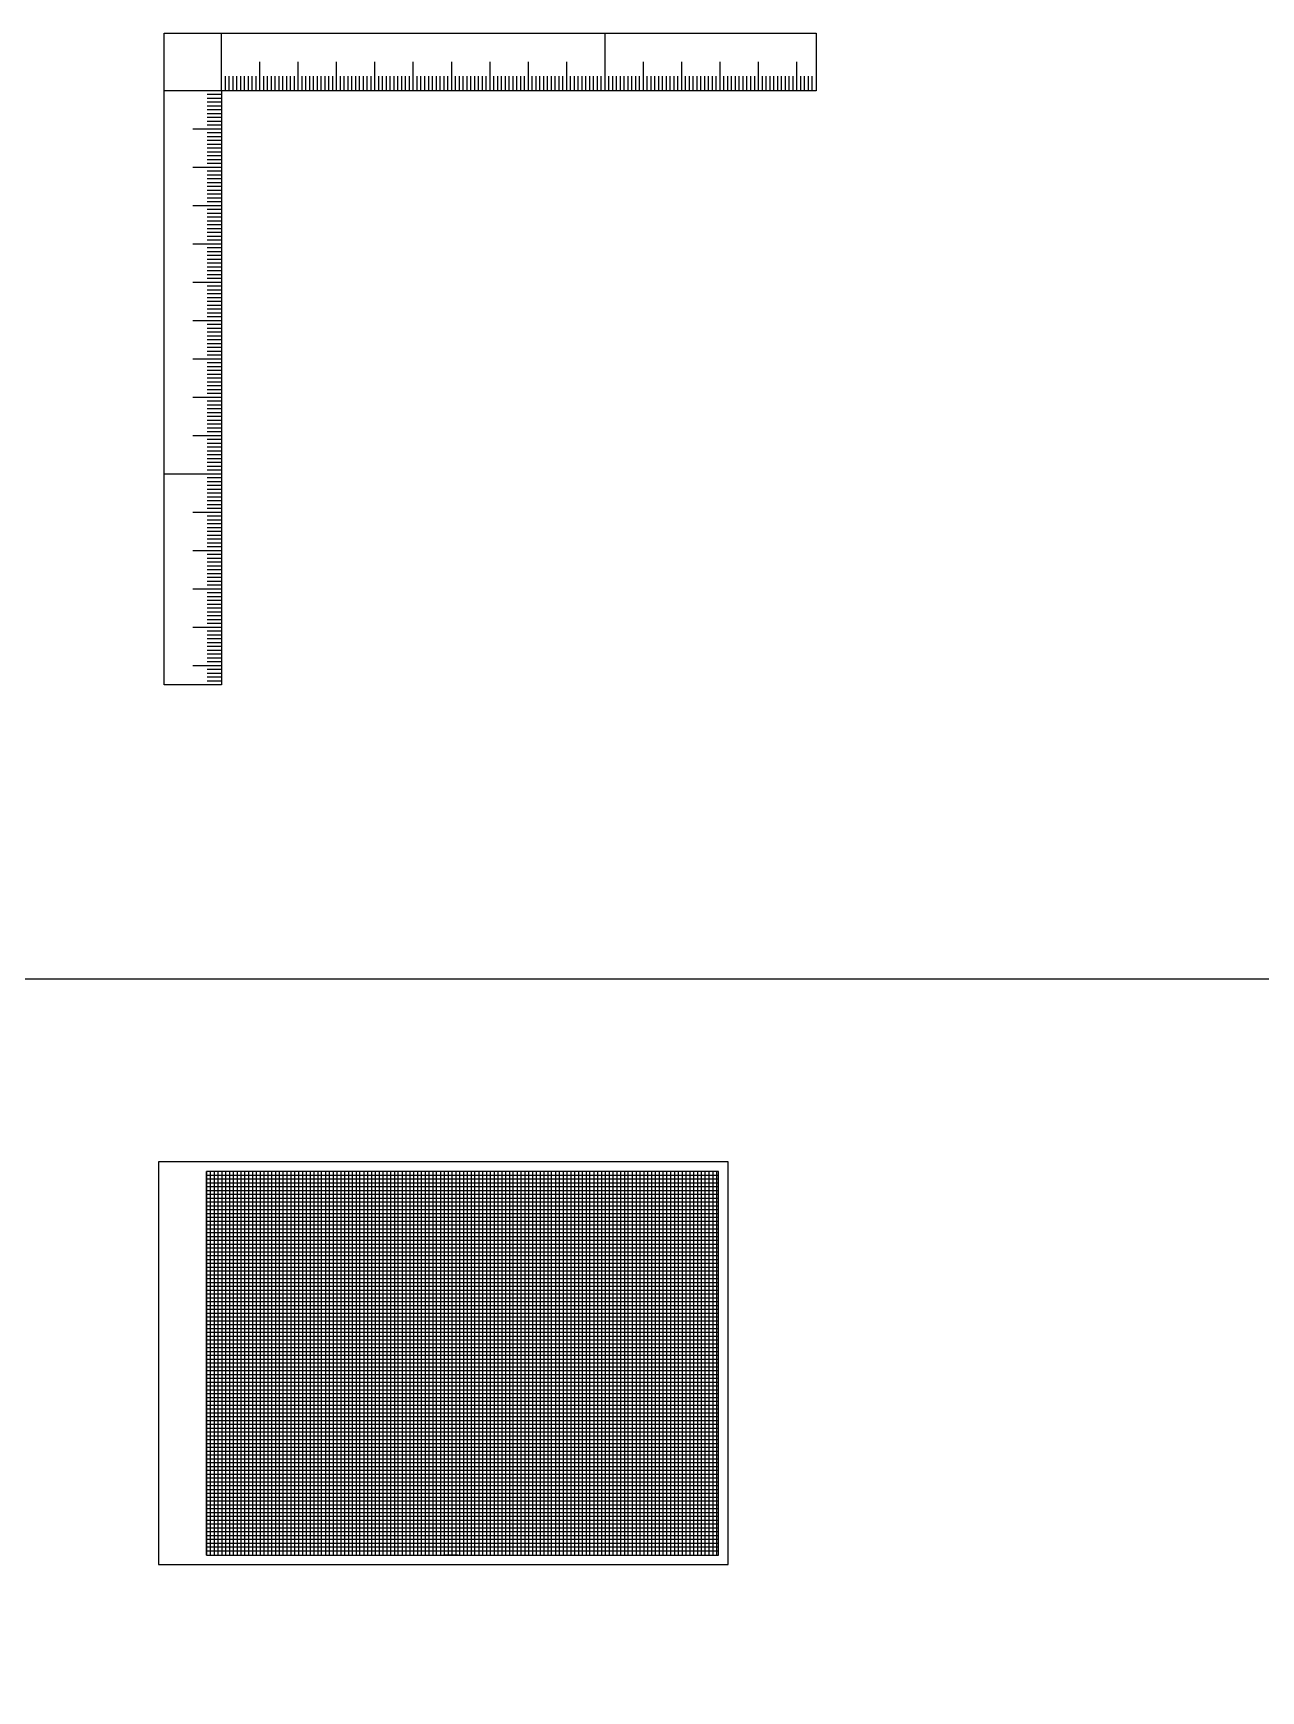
# Model space of a CAD drawing. Header units: millimetres. Extents: x 38046 to 69892, y 8139 to 15731.
# Drawn here: x 42729 to 43369, y 13025 to 13890 of the extents above; entities that cross this region are included whole.
import ezdxf

# ---------------------------------------------------------------- set-up
doc = ezdxf.new("R2010")
doc.units = ezdxf.units.MM
doc.header["$LTSCALE"] = 1000
doc.header["$MEASUREMENT"] = 0
doc.layers.get('0').update_dxf_attribs({"color": 3})
for name, color, linetype in [('PUB_TITLE', 4, 'Continuous'), ('图层1', 1, 'Continuous'), ('图层3', 253, 'Continuous')]:
    doc.layers.add(name, color=color, linetype=linetype)
doc.layers.add('图层2', color=7, linetype='Continuous', true_color=0xd6d6d6)

msp = doc.modelspace()

# ---------------------------------------------------------------- linework, layer by layer
for points in [[(42826.91, 13860.09), (42826.91, 13890.09)], [(43026.91, 13860.09), (43026.91, 13890.09)], [(42846.91, 13860.09), (42846.91, 13875.09)], [(42846.91, 13860.09), (42846.91, 13875.09)], [(42846.91, 13860.09), (42846.91, 13875.09)], [(42866.91, 13860.09), (42866.91, 13875.09)], [(42866.91, 13860.09), (42866.91, 13875.09)], [(42866.91, 13860.09), (42866.91, 13875.09)], [(42866.91, 13860.09), (42866.91, 13875.09)], [(42886.91, 13860.09), (42886.91, 13875.09)], [(42886.91, 13860.09), (42886.91, 13875.09)], [(42886.91, 13860.09), (42886.91, 13875.09)], [(42886.91, 13860.09), (42886.91, 13875.09)], [(42906.91, 13860.09), (42906.91, 13875.09)], [(42906.91, 13860.09), (42906.91, 13875.09)], [(42906.91, 13860.09), (42906.91, 13875.09)], [(42906.91, 13860.09), (42906.91, 13875.09)], [(42906.91, 13860.09), (42906.91, 13875.09)], [(42906.91, 13860.09), (42906.91, 13875.09)], [(42926.91, 13860.09), (42926.91, 13875.09)], [(42926.91, 13860.09), (42926.91, 13875.09)], [(42926.91, 13860.09), (42926.91, 13875.09)], [(42946.91, 13860.09), (42946.91, 13875.09)], [(42946.91, 13860.09), (42946.91, 13875.09)], [(42946.91, 13860.09), (42946.91, 13875.09)], [(42946.91, 13860.09), (42946.91, 13875.09)], [(42966.91, 13860.09), (42966.91, 13875.09)], [(42966.91, 13860.09), (42966.91, 13875.09)], [(42966.91, 13860.09), (42966.91, 13875.09)], [(42966.91, 13860.09), (42966.91, 13875.09)], [(42966.91, 13860.09), (42966.91, 13875.09)], [(42966.91, 13860.09), (42966.91, 13875.09)], [(42966.91, 13860.09), (42966.91, 13875.09)], [(42966.91, 13860.09), (42966.91, 13875.09)], [(42986.91, 13860.09), (42986.91, 13875.09)], [(42986.91, 13860.09), (42986.91, 13875.09)], [(42986.91, 13860.09), (42986.91, 13875.09)], [(42986.91, 13860.09), (42986.91, 13875.09)], [(42986.91, 13860.09), (42986.91, 13875.09)], [(43006.91, 13860.09), (43006.91, 13875.09)], [(43006.91, 13860.09), (43006.91, 13875.09)], [(43006.91, 13860.09), (43006.91, 13875.09)], [(43006.91, 13860.09), (43006.91, 13875.09)], [(43006.91, 13860.09), (43006.91, 13875.09)], [(43006.91, 13860.09), (43006.91, 13875.09)], [(43006.91, 13860.09), (43006.91, 13875.09)], [(43006.91, 13860.09), (43006.91, 13875.09)], [(43006.91, 13860.09), (43006.91, 13875.09)], [(43046.91, 13860.09), (43046.91, 13875.09)], [(43066.91, 13860.09), (43066.91, 13875.09)], [(43086.91, 13860.09), (43086.91, 13875.09)], [(43086.91, 13860.09), (43086.91, 13875.09)], [(43106.91, 13860.09), (43106.91, 13875.09)], [(43106.91, 13860.09), (43106.91, 13875.09)], [(43106.91, 13860.09), (43106.91, 13875.09)], [(43126.91, 13860.09), (43126.91, 13875.09)], [(43126.91, 13860.09), (43126.91, 13875.09)], [(43126.91, 13860.09), (43126.91, 13875.09)], [(42826.91, 13860.09), (42826.91, 13867.59)], [(43026.91, 13860.09), (43026.91, 13867.59)], [(43026.91, 13860.09), (43026.91, 13867.59)], [(43026.91, 13860.09), (43026.91, 13867.59)], [(43026.91, 13860.09), (43026.91, 13867.59)], [(42826.91, 13860.09), (42796.91, 13860.09)], [(42826.91, 13860.09), (42819.41, 13860.09)], [(42826.91, 13840.09), (42811.91, 13840.09)], [(42826.91, 13840.09), (42811.91, 13840.09)], [(42826.91, 13840.09), (42811.91, 13840.09)], [(42826.91, 13820.09), (42811.91, 13820.09)], [(42826.91, 13820.09), (42811.91, 13820.09)], [(42826.91, 13820.09), (42811.91, 13820.09)], [(42826.91, 13820.09), (42811.91, 13820.09)], [(42826.91, 13800.09), (42811.91, 13800.09)], [(42826.91, 13800.09), (42811.91, 13800.09)], [(42826.91, 13800.09), (42811.91, 13800.09)], [(42826.91, 13800.09), (42811.91, 13800.09)], [(42826.91, 13780.09), (42811.91, 13780.09)], [(42826.91, 13780.09), (42811.91, 13780.09)], [(42826.91, 13780.09), (42811.91, 13780.09)], [(42826.91, 13780.09), (42811.91, 13780.09)], [(42826.91, 13780.09), (42811.91, 13780.09)], [(42826.91, 13780.09), (42811.91, 13780.09)], [(42826.91, 13760.09), (42811.91, 13760.09)], [(42826.91, 13760.09), (42811.91, 13760.09)], [(42826.91, 13760.09), (42811.91, 13760.09)], [(42826.91, 13740.09), (42811.91, 13740.09)], [(42826.91, 13740.09), (42811.91, 13740.09)], [(42826.91, 13740.09), (42811.91, 13740.09)], [(42826.91, 13740.09), (42811.91, 13740.09)], [(42826.91, 13720.09), (42811.91, 13720.09)], [(42826.91, 13720.09), (42811.91, 13720.09)], [(42826.91, 13720.09), (42811.91, 13720.09)], [(42826.91, 13720.09), (42811.91, 13720.09)], [(42826.91, 13720.09), (42811.91, 13720.09)], [(42826.91, 13720.09), (42811.91, 13720.09)], [(42826.91, 13720.09), (42811.91, 13720.09)], [(42826.91, 13720.09), (42811.91, 13720.09)], [(42826.91, 13700.09), (42811.91, 13700.09)], [(42826.91, 13700.09), (42811.91, 13700.09)], [(42826.91, 13700.09), (42811.91, 13700.09)], [(42826.91, 13700.09), (42811.91, 13700.09)], [(42826.91, 13700.09), (42811.91, 13700.09)], [(42826.91, 13680.09), (42811.91, 13680.09)], [(42826.91, 13680.09), (42811.91, 13680.09)], [(42826.91, 13680.09), (42811.91, 13680.09)], [(42826.91, 13680.09), (42811.91, 13680.09)], [(42826.91, 13680.09), (42811.91, 13680.09)], [(42826.91, 13680.09), (42811.91, 13680.09)], [(42826.91, 13680.09), (42811.91, 13680.09)], [(42826.91, 13680.09), (42811.91, 13680.09)], [(42826.91, 13680.09), (42811.91, 13680.09)], [(42826.91, 13660.09), (42796.91, 13660.09)], [(42826.91, 13660.09), (42819.41, 13660.09)], [(42826.91, 13660.09), (42819.41, 13660.09)], [(42826.91, 13660.09), (42819.41, 13660.09)], [(42826.91, 13660.09), (42819.41, 13660.09)], [(42826.91, 13640.09), (42811.91, 13640.09)], [(42826.91, 13620.09), (42811.91, 13620.09)], [(42826.91, 13600.09), (42811.91, 13600.09)], [(42826.91, 13600.09), (42811.91, 13600.09)], [(42826.91, 13580.09), (42811.91, 13580.09)], [(42826.91, 13580.09), (42811.91, 13580.09)], [(42826.91, 13580.09), (42811.91, 13580.09)], [(42826.91, 13560.09), (42811.91, 13560.09)], [(42826.91, 13560.09), (42811.91, 13560.09)], [(42826.91, 13560.09), (42811.91, 13560.09)], [(43086.03, 13296.29), (42819.03, 13296.29)], [(42819.03, 13096.29), (42819.03, 13296.29)], [(42819.03, 13096.29), (42819.03, 13296.29)], [(42819.03, 13096.29), (42819.03, 13296.29)], [(42819.03, 13096.29), (42819.03, 13296.29)], [(42819.03, 13096.29), (42819.03, 13296.29)], [(42819.03, 13096.29), (42819.03, 13296.29)], [(42819.03, 13096.29), (42819.03, 13296.29)], [(42819.03, 13096.29), (42819.03, 13296.29)], [(42819.03, 13096.29), (42819.03, 13296.29)], [(42839.03, 13096.29), (42839.03, 13296.29)], [(42839.03, 13096.29), (42839.03, 13296.29)], [(42839.03, 13096.29), (42839.03, 13296.29)], [(42839.03, 13096.29), (42839.03, 13296.29)], [(42839.03, 13096.29), (42839.03, 13296.29)], [(42859.03, 13096.29), (42859.03, 13296.29)], [(42859.03, 13096.29), (42859.03, 13296.29)], [(42859.03, 13096.29), (42859.03, 13296.29)], [(42859.03, 13096.29), (42859.03, 13296.29)], [(42859.03, 13096.29), (42859.03, 13296.29)], [(42859.03, 13096.29), (42859.03, 13296.29)], [(42859.03, 13096.29), (42859.03, 13296.29)], [(42859.03, 13096.29), (42859.03, 13296.29)], [(42879.03, 13096.29), (42879.03, 13296.29)], [(42879.03, 13096.29), (42879.03, 13296.29)], [(42879.03, 13096.29), (42879.03, 13296.29)], [(42879.03, 13096.29), (42879.03, 13296.29)], [(42899.03, 13096.29), (42899.03, 13296.29)], [(42899.03, 13096.29), (42899.03, 13296.29)], [(42899.03, 13096.29), (42899.03, 13296.29)], [(42919.03, 13096.29), (42919.03, 13296.29)], [(42919.03, 13096.29), (42919.03, 13296.29)], [(42919.03, 13096.29), (42919.03, 13296.29)], [(42919.03, 13096.29), (42919.03, 13296.29)], [(42919.03, 13096.29), (42919.03, 13296.29)], [(42919.03, 13096.29), (42919.03, 13296.29)], [(42939.03, 13096.29), (42939.03, 13296.29)], [(42939.03, 13096.29), (42939.03, 13296.29)], [(42939.03, 13096.29), (42939.03, 13296.29)], [(42939.03, 13096.29), (42939.03, 13296.29)], [(42950.21, 13296.29), (42942.71, 13296.29)], [(42959.03, 13096.29), (42959.03, 13296.29)], [(42959.03, 13096.29), (42959.03, 13296.29)], [(42959.03, 13096.29), (42959.03, 13296.29)], [(42959.03, 13096.29), (42959.03, 13296.29)], [(42979.03, 13096.29), (42979.03, 13296.29)], [(42979.03, 13096.29), (42979.03, 13296.29)], [(42979.03, 13096.29), (42979.03, 13296.29)], [(42999.03, 13096.29), (42999.03, 13296.29)], [(42999.03, 13096.29), (42999.03, 13296.29)], [(42999.03, 13096.29), (42999.03, 13296.29)], [(42999.03, 13096.29), (42999.03, 13296.29)], [(43019.03, 13096.29), (43019.03, 13296.29)], [(43019.03, 13096.29), (43019.03, 13296.29)], [(43019.03, 13096.29), (43019.03, 13296.29)], [(43039.03, 13096.29), (43039.03, 13296.29)], [(43039.03, 13096.29), (43039.03, 13296.29)], [(43039.03, 13096.29), (43039.03, 13296.29)], [(43039.03, 13096.29), (43039.03, 13296.29)], [(43039.03, 13096.29), (43039.03, 13296.29)], [(43039.03, 13096.29), (43039.03, 13296.29)], [(43059.03, 13096.29), (43059.03, 13296.29)], [(43059.03, 13096.29), (43059.03, 13296.29)], [(43059.03, 13096.29), (43059.03, 13296.29)], [(43059.03, 13096.29), (43059.03, 13296.29)], [(43079.03, 13096.29), (43079.03, 13296.29)], [(43079.03, 13096.29), (43079.03, 13296.29)], [(43079.03, 13096.29), (43079.03, 13296.29)], [(43079.03, 13096.29), (43079.03, 13296.29)], [(43086.03, 13276.29), (42819.03, 13276.29)], [(43086.03, 13276.29), (42819.03, 13276.29)], [(43086.03, 13276.29), (42819.03, 13276.29)], [(43086.03, 13256.29), (42819.03, 13256.29)], [(43086.03, 13256.29), (42819.03, 13256.29)], [(43086.03, 13256.29), (42819.03, 13256.29)], [(43086.03, 13256.29), (42819.03, 13256.29)], [(43086.03, 13236.29), (42819.03, 13236.29)], [(43086.03, 13236.29), (42819.03, 13236.29)], [(43086.03, 13236.29), (42819.03, 13236.29)], [(43086.03, 13236.29), (42819.03, 13236.29)], [(43086.03, 13216.29), (42819.03, 13216.29)], [(43086.03, 13216.29), (42819.03, 13216.29)], [(43086.03, 13216.29), (42819.03, 13216.29)], [(43086.03, 13216.29), (42819.03, 13216.29)], [(43086.03, 13216.29), (42819.03, 13216.29)], [(43086.03, 13216.29), (42819.03, 13216.29)], [(43086.03, 13196.29), (42819.03, 13196.29)], [(43086.03, 13196.29), (42819.03, 13196.29)], [(43086.03, 13196.29), (42819.03, 13196.29)], [(43086.03, 13176.29), (42819.03, 13176.29)], [(43086.03, 13176.29), (42819.03, 13176.29)], [(43086.03, 13176.29), (42819.03, 13176.29)], [(43086.03, 13176.29), (42819.03, 13176.29)], [(43086.03, 13156.29), (42819.03, 13156.29)], [(43086.03, 13156.29), (42819.03, 13156.29)], [(43086.03, 13156.29), (42819.03, 13156.29)], [(43086.03, 13156.29), (42819.03, 13156.29)], [(43086.03, 13156.29), (42819.03, 13156.29)], [(43086.03, 13156.29), (42819.03, 13156.29)], [(43086.03, 13156.29), (42819.03, 13156.29)], [(43086.03, 13156.29), (42819.03, 13156.29)], [(43086.03, 13136.29), (42819.03, 13136.29)], [(43086.03, 13136.29), (42819.03, 13136.29)], [(43086.03, 13136.29), (42819.03, 13136.29)], [(43086.03, 13136.29), (42819.03, 13136.29)], [(43086.03, 13136.29), (42819.03, 13136.29)], [(43086.03, 13116.29), (42819.03, 13116.29)], [(43086.03, 13116.29), (42819.03, 13116.29)], [(43086.03, 13116.29), (42819.03, 13116.29)], [(43086.03, 13116.29), (42819.03, 13116.29)], [(43086.03, 13116.29), (42819.03, 13116.29)], [(43086.03, 13116.29), (42819.03, 13116.29)], [(43086.03, 13116.29), (42819.03, 13116.29)], [(43086.03, 13116.29), (42819.03, 13116.29)], [(43086.03, 13116.29), (42819.03, 13116.29)], [(42950.21, 13096.29), (42942.71, 13096.29)], [(42950.21, 13096.29), (42942.71, 13096.29)], [(42950.21, 13096.29), (42942.71, 13096.29)], [(42950.21, 13096.29), (42942.71, 13096.29)]]:
    msp.add_lwpolyline(points)
at = {"layer": 'PUB_TITLE'}
for points in [[(42794.03, 13091.29), (43091.03, 13091.29), (43091.03, 13301.29), (42794.03, 13301.29)], [(42819.03, 13096.29), (43086.03, 13096.29), (43086.03, 13296.29), (42819.03, 13296.29)]]:
    msp.add_lwpolyline(points, close=True, dxfattribs=at)
at = {"layer": '图层1'}
msp.add_lwpolyline([(42826.91, 13860.09), (42826.91, 13550.09), (42796.91, 13550.09), (42796.91, 13890.09), (43136.91, 13890.09), (43136.91, 13860.09), (42826.91, 13860.09)], dxfattribs=at)
at = {"layer": '图层2'}
for points in [[(43086.03, 13296.29), (42819.03, 13296.29)], [(42819.03, 13296.29), (42819.03, 13096.29)], [(43086.03, 13294.29), (42819.03, 13294.29)], [(43086.03, 13292.29), (42819.03, 13292.29)], [(43086.03, 13290.29), (42819.03, 13290.29)], [(42821.03, 13296.29), (42821.03, 13096.29)], [(42823.03, 13296.29), (42823.03, 13096.29)], [(42825.03, 13296.29), (42825.03, 13096.29)], [(42827.03, 13296.29), (42827.03, 13096.29)], [(42829.03, 13296.29), (42829.03, 13096.29)], [(42831.03, 13296.29), (42831.03, 13096.29)], [(42833.03, 13296.29), (42833.03, 13096.29)], [(42835.03, 13296.29), (42835.03, 13096.29)], [(42837.03, 13296.29), (42837.03, 13096.29)], [(42841.03, 13296.29), (42841.03, 13096.29)], [(42843.03, 13296.29), (42843.03, 13096.29)], [(42845.03, 13296.29), (42845.03, 13096.29)], [(42847.03, 13296.29), (42847.03, 13096.29)], [(42849.03, 13296.29), (42849.03, 13096.29)], [(42851.03, 13296.29), (42851.03, 13096.29)], [(42853.03, 13296.29), (42853.03, 13096.29)], [(42855.03, 13296.29), (42855.03, 13096.29)], [(42857.03, 13296.29), (42857.03, 13096.29)], [(42857.03, 13296.29), (42857.03, 13096.29)], [(42861.03, 13296.29), (42861.03, 13096.29)], [(42863.03, 13296.29), (42863.03, 13096.29)], [(42865.03, 13296.29), (42865.03, 13096.29)], [(42867.03, 13296.29), (42867.03, 13096.29)], [(42869.03, 13296.29), (42869.03, 13096.29)], [(42871.03, 13296.29), (42871.03, 13096.29)], [(42873.03, 13296.29), (42873.03, 13096.29)], [(42875.03, 13296.29), (42875.03, 13096.29)], [(42877.03, 13296.29), (42877.03, 13096.29)], [(42881.03, 13296.29), (42881.03, 13096.29)], [(42881.03, 13296.29), (42881.03, 13096.29)], [(42883.03, 13296.29), (42883.03, 13096.29)], [(42883.03, 13296.29), (42883.03, 13096.29)], [(42885.03, 13296.29), (42885.03, 13096.29)], [(42885.03, 13296.29), (42885.03, 13096.29)], [(42887.03, 13296.29), (42887.03, 13096.29)], [(42887.03, 13296.29), (42887.03, 13096.29)], [(42889.03, 13296.29), (42889.03, 13096.29)], [(42891.03, 13296.29), (42891.03, 13096.29)], [(42893.03, 13296.29), (42893.03, 13096.29)], [(42895.03, 13296.29), (42895.03, 13096.29)], [(42897.03, 13296.29), (42897.03, 13096.29)], [(42901.03, 13296.29), (42901.03, 13096.29)], [(42901.03, 13296.29), (42901.03, 13096.29)], [(42901.03, 13296.29), (42901.03, 13096.29)], [(42903.03, 13296.29), (42903.03, 13096.29)], [(42905.03, 13296.29), (42905.03, 13096.29)], [(42907.03, 13296.29), (42907.03, 13096.29)], [(42909.03, 13296.29), (42909.03, 13096.29)], [(42911.03, 13296.29), (42911.03, 13096.29)], [(42913.03, 13296.29), (42913.03, 13096.29)], [(42915.03, 13296.29), (42915.03, 13096.29)], [(42917.03, 13296.29), (42917.03, 13096.29)], [(42921.03, 13296.29), (42921.03, 13096.29)], [(42923.03, 13296.29), (42923.03, 13096.29)], [(42925.03, 13296.29), (42925.03, 13096.29)], [(42927.03, 13296.29), (42927.03, 13096.29)], [(42929.03, 13296.29), (42929.03, 13096.29)], [(42931.03, 13296.29), (42931.03, 13096.29)], [(42933.03, 13296.29), (42933.03, 13096.29)], [(42935.03, 13296.29), (42935.03, 13096.29)], [(42937.03, 13296.29), (42937.03, 13096.29)], [(42937.03, 13296.29), (42937.03, 13096.29)], [(42941.03, 13296.29), (42941.03, 13096.29)], [(42943.03, 13296.29), (42943.03, 13096.29)], [(42945.03, 13296.29), (42945.03, 13096.29)], [(42947.03, 13296.29), (42947.03, 13096.29)], [(42949.03, 13296.29), (42949.03, 13096.29)], [(42951.03, 13296.29), (42951.03, 13096.29)], [(42953.03, 13296.29), (42953.03, 13096.29)], [(42955.03, 13296.29), (42955.03, 13096.29)], [(42957.03, 13296.29), (42957.03, 13096.29)], [(42961.03, 13296.29), (42961.03, 13096.29)], [(42961.03, 13296.29), (42961.03, 13096.29)], [(42963.03, 13296.29), (42963.03, 13096.29)], [(42963.03, 13296.29), (42963.03, 13096.29)], [(42965.03, 13296.29), (42965.03, 13096.29)], [(42965.03, 13296.29), (42965.03, 13096.29)], [(42967.03, 13296.29), (42967.03, 13096.29)], [(42967.03, 13296.29), (42967.03, 13096.29)], [(42969.03, 13296.29), (42969.03, 13096.29)], [(42971.03, 13296.29), (42971.03, 13096.29)], [(42973.03, 13296.29), (42973.03, 13096.29)], [(42975.03, 13296.29), (42975.03, 13096.29)], [(42977.03, 13296.29), (42977.03, 13096.29)], [(42981.03, 13296.29), (42981.03, 13096.29)], [(42981.03, 13296.29), (42981.03, 13096.29)], [(42983.03, 13296.29), (42983.03, 13096.29)], [(42985.03, 13296.29), (42985.03, 13096.29)], [(42987.03, 13296.29), (42987.03, 13096.29)], [(42989.03, 13296.29), (42989.03, 13096.29)], [(42991.03, 13296.29), (42991.03, 13096.29)], [(42993.03, 13296.29), (42993.03, 13096.29)], [(42995.03, 13296.29), (42995.03, 13096.29)], [(42997.03, 13296.29), (42997.03, 13096.29)], [(43001.03, 13296.29), (43001.03, 13096.29)], [(43001.03, 13296.29), (43001.03, 13096.29)], [(43003.03, 13296.29), (43003.03, 13096.29)], [(43005.03, 13296.29), (43005.03, 13096.29)], [(43007.03, 13296.29), (43007.03, 13096.29)], [(43009.03, 13296.29), (43009.03, 13096.29)], [(43011.03, 13296.29), (43011.03, 13096.29)], [(43013.03, 13296.29), (43013.03, 13096.29)], [(43015.03, 13296.29), (43015.03, 13096.29)], [(43017.03, 13296.29), (43017.03, 13096.29)], [(43021.03, 13296.29), (43021.03, 13096.29)], [(43023.03, 13296.29), (43023.03, 13096.29)], [(43025.03, 13296.29), (43025.03, 13096.29)], [(43027.03, 13296.29), (43027.03, 13096.29)], [(43029.03, 13296.29), (43029.03, 13096.29)], [(43031.03, 13296.29), (43031.03, 13096.29)], [(43033.03, 13296.29), (43033.03, 13096.29)], [(43035.03, 13296.29), (43035.03, 13096.29)], [(43037.03, 13296.29), (43037.03, 13096.29)], [(43041.03, 13296.29), (43041.03, 13096.29)], [(43041.03, 13296.29), (43041.03, 13096.29)], [(43043.03, 13296.29), (43043.03, 13096.29)], [(43043.03, 13296.29), (43043.03, 13096.29)], [(43045.03, 13296.29), (43045.03, 13096.29)], [(43045.03, 13296.29), (43045.03, 13096.29)], [(43047.03, 13296.29), (43047.03, 13096.29)], [(43047.03, 13296.29), (43047.03, 13096.29)], [(43049.03, 13296.29), (43049.03, 13096.29)], [(43051.03, 13296.29), (43051.03, 13096.29)], [(43053.03, 13296.29), (43053.03, 13096.29)], [(43055.03, 13296.29), (43055.03, 13096.29)], [(43057.03, 13296.29), (43057.03, 13096.29)], [(43061.03, 13296.29), (43061.03, 13096.29)], [(43061.03, 13296.29), (43061.03, 13096.29)], [(43063.03, 13296.29), (43063.03, 13096.29)], [(43065.03, 13296.29), (43065.03, 13096.29)], [(43067.03, 13296.29), (43067.03, 13096.29)], [(43069.03, 13296.29), (43069.03, 13096.29)], [(43071.03, 13296.29), (43071.03, 13096.29)], [(43073.03, 13296.29), (43073.03, 13096.29)], [(43075.03, 13296.29), (43075.03, 13096.29)], [(43077.03, 13296.29), (43077.03, 13096.29)], [(43081.03, 13296.29), (43081.03, 13096.29)], [(43081.03, 13296.29), (43081.03, 13096.29)], [(43083.03, 13296.29), (43083.03, 13096.29)], [(43085.03, 13296.29), (43085.03, 13096.29)], [(43086.03, 13288.29), (42819.03, 13288.29)], [(43086.03, 13286.29), (42819.03, 13286.29)], [(43086.03, 13284.29), (42819.03, 13284.29)], [(43086.03, 13282.29), (42819.03, 13282.29)], [(43086.03, 13280.29), (42819.03, 13280.29)], [(43086.03, 13278.29), (42819.03, 13278.29)], [(43086.03, 13274.29), (42819.03, 13274.29)], [(43086.03, 13272.29), (42819.03, 13272.29)], [(43086.03, 13270.29), (42819.03, 13270.29)], [(43086.03, 13268.29), (42819.03, 13268.29)], [(43086.03, 13266.29), (42819.03, 13266.29)], [(43086.03, 13264.29), (42819.03, 13264.29)], [(43086.03, 13262.29), (42819.03, 13262.29)], [(43086.03, 13260.29), (42819.03, 13260.29)], [(43086.03, 13258.29), (42819.03, 13258.29)], [(43086.03, 13258.29), (42819.03, 13258.29)], [(43086.03, 13254.29), (42819.03, 13254.29)], [(43086.03, 13252.29), (42819.03, 13252.29)], [(43086.03, 13250.29), (42819.03, 13250.29)], [(43086.03, 13248.29), (42819.03, 13248.29)], [(43086.03, 13246.29), (42819.03, 13246.29)], [(43086.03, 13244.29), (42819.03, 13244.29)], [(43086.03, 13242.29), (42819.03, 13242.29)], [(43086.03, 13240.29), (42819.03, 13240.29)], [(43086.03, 13238.29), (42819.03, 13238.29)], [(43086.03, 13234.29), (42819.03, 13234.29)], [(43086.03, 13234.29), (42819.03, 13234.29)], [(43086.03, 13232.29), (42819.03, 13232.29)], [(43086.03, 13232.29), (42819.03, 13232.29)], [(43086.03, 13230.29), (42819.03, 13230.29)], [(43086.03, 13230.29), (42819.03, 13230.29)], [(43086.03, 13228.29), (42819.03, 13228.29)], [(43086.03, 13228.29), (42819.03, 13228.29)], [(43086.03, 13226.29), (42819.03, 13226.29)], [(43086.03, 13224.29), (42819.03, 13224.29)], [(43086.03, 13222.29), (42819.03, 13222.29)], [(43086.03, 13220.29), (42819.03, 13220.29)], [(43086.03, 13218.29), (42819.03, 13218.29)], [(43086.03, 13214.29), (42819.03, 13214.29)], [(43086.03, 13214.29), (42819.03, 13214.29)], [(43086.03, 13214.29), (42819.03, 13214.29)], [(43086.03, 13212.29), (42819.03, 13212.29)], [(43086.03, 13210.29), (42819.03, 13210.29)], [(43086.03, 13208.29), (42819.03, 13208.29)], [(43086.03, 13206.29), (42819.03, 13206.29)], [(43086.03, 13204.29), (42819.03, 13204.29)], [(43086.03, 13202.29), (42819.03, 13202.29)], [(43086.03, 13200.29), (42819.03, 13200.29)], [(43086.03, 13198.29), (42819.03, 13198.29)], [(43086.03, 13194.29), (42819.03, 13194.29)], [(43086.03, 13192.29), (42819.03, 13192.29)], [(43086.03, 13190.29), (42819.03, 13190.29)], [(43086.03, 13188.29), (42819.03, 13188.29)], [(43086.03, 13186.29), (42819.03, 13186.29)], [(43086.03, 13184.29), (42819.03, 13184.29)], [(43086.03, 13182.29), (42819.03, 13182.29)], [(43086.03, 13180.29), (42819.03, 13180.29)], [(43086.03, 13178.29), (42819.03, 13178.29)], [(43086.03, 13178.29), (42819.03, 13178.29)], [(43086.03, 13174.29), (42819.03, 13174.29)], [(43086.03, 13172.29), (42819.03, 13172.29)], [(43086.03, 13170.29), (42819.03, 13170.29)], [(43086.03, 13168.29), (42819.03, 13168.29)], [(43086.03, 13166.29), (42819.03, 13166.29)], [(43086.03, 13164.29), (42819.03, 13164.29)], [(43086.03, 13162.29), (42819.03, 13162.29)], [(43086.03, 13160.29), (42819.03, 13160.29)], [(43086.03, 13158.29), (42819.03, 13158.29)], [(43086.03, 13154.29), (42819.03, 13154.29)], [(43086.03, 13154.29), (42819.03, 13154.29)], [(43086.03, 13152.29), (42819.03, 13152.29)], [(43086.03, 13152.29), (42819.03, 13152.29)], [(43086.03, 13150.29), (42819.03, 13150.29)], [(43086.03, 13150.29), (42819.03, 13150.29)], [(43086.03, 13148.29), (42819.03, 13148.29)], [(43086.03, 13148.29), (42819.03, 13148.29)], [(43086.03, 13146.29), (42819.03, 13146.29)], [(43086.03, 13144.29), (42819.03, 13144.29)], [(43086.03, 13142.29), (42819.03, 13142.29)], [(43086.03, 13140.29), (42819.03, 13140.29)], [(43086.03, 13138.29), (42819.03, 13138.29)], [(43086.03, 13134.29), (42819.03, 13134.29)], [(43086.03, 13134.29), (42819.03, 13134.29)], [(43086.03, 13132.29), (42819.03, 13132.29)], [(43086.03, 13130.29), (42819.03, 13130.29)], [(43086.03, 13128.29), (42819.03, 13128.29)], [(43086.03, 13126.29), (42819.03, 13126.29)], [(43086.03, 13124.29), (42819.03, 13124.29)], [(43086.03, 13122.29), (42819.03, 13122.29)], [(43086.03, 13120.29), (42819.03, 13120.29)], [(43086.03, 13118.29), (42819.03, 13118.29)], [(43086.03, 13114.29), (42819.03, 13114.29)], [(43086.03, 13114.29), (42819.03, 13114.29)], [(43086.03, 13112.29), (42819.03, 13112.29)], [(43086.03, 13110.29), (42819.03, 13110.29)], [(43086.03, 13108.29), (42819.03, 13108.29)], [(43086.03, 13106.29), (42819.03, 13106.29)], [(43086.03, 13104.29), (42819.03, 13104.29)], [(43086.03, 13102.29), (42819.03, 13102.29)], [(43086.03, 13100.29), (42819.03, 13100.29)], [(43086.03, 13098.29), (42819.03, 13098.29)]]:
    msp.add_lwpolyline(points, dxfattribs=at)
at = {"layer": '图层3'}
for points in [[(42828.91, 13860.09), (42828.91, 13867.59)], [(42830.91, 13860.09), (42830.91, 13867.59)], [(42832.91, 13860.09), (42832.91, 13867.59)], [(42834.91, 13860.09), (42834.91, 13867.59)], [(42836.91, 13860.09), (42836.91, 13867.59)], [(42838.91, 13860.09), (42838.91, 13867.59)], [(42840.91, 13860.09), (42840.91, 13867.59)], [(42842.91, 13860.09), (42842.91, 13867.59)], [(42844.91, 13860.09), (42844.91, 13867.59)], [(42848.91, 13860.09), (42848.91, 13867.59)], [(42850.91, 13860.09), (42850.91, 13867.59)], [(42852.91, 13860.09), (42852.91, 13867.59)], [(42854.91, 13860.09), (42854.91, 13867.59)], [(42856.91, 13860.09), (42856.91, 13867.59)], [(42858.91, 13860.09), (42858.91, 13867.59)], [(42860.91, 13860.09), (42860.91, 13867.59)], [(42862.91, 13860.09), (42862.91, 13867.59)], [(42864.91, 13860.09), (42864.91, 13867.59)], [(42864.91, 13860.09), (42864.91, 13867.59)], [(42868.91, 13860.09), (42868.91, 13867.59)], [(42870.91, 13860.09), (42870.91, 13867.59)], [(42872.91, 13860.09), (42872.91, 13867.59)], [(42874.91, 13860.09), (42874.91, 13867.59)], [(42876.91, 13860.09), (42876.91, 13867.59)], [(42878.91, 13860.09), (42878.91, 13867.59)], [(42880.91, 13860.09), (42880.91, 13867.59)], [(42882.91, 13860.09), (42882.91, 13867.59)], [(42884.91, 13860.09), (42884.91, 13867.59)], [(42888.91, 13860.09), (42888.91, 13867.59)], [(42888.91, 13860.09), (42888.91, 13867.59)], [(42890.91, 13860.09), (42890.91, 13867.59)], [(42890.91, 13860.09), (42890.91, 13867.59)], [(42892.91, 13860.09), (42892.91, 13867.59)], [(42892.91, 13860.09), (42892.91, 13867.59)], [(42894.91, 13860.09), (42894.91, 13867.59)], [(42894.91, 13860.09), (42894.91, 13867.59)], [(42896.91, 13860.09), (42896.91, 13867.59)], [(42898.91, 13860.09), (42898.91, 13867.59)], [(42900.91, 13860.09), (42900.91, 13867.59)], [(42902.91, 13860.09), (42902.91, 13867.59)], [(42904.91, 13860.09), (42904.91, 13867.59)], [(42908.91, 13860.09), (42908.91, 13867.59)], [(42908.91, 13860.09), (42908.91, 13867.59)], [(42908.91, 13860.09), (42908.91, 13867.59)], [(42910.91, 13860.09), (42910.91, 13867.59)], [(42912.91, 13860.09), (42912.91, 13867.59)], [(42914.91, 13860.09), (42914.91, 13867.59)], [(42916.91, 13860.09), (42916.91, 13867.59)], [(42918.91, 13860.09), (42918.91, 13867.59)], [(42920.91, 13860.09), (42920.91, 13867.59)], [(42922.91, 13860.09), (42922.91, 13867.59)], [(42924.91, 13860.09), (42924.91, 13867.59)], [(42928.91, 13860.09), (42928.91, 13867.59)], [(42930.91, 13860.09), (42930.91, 13867.59)], [(42932.91, 13860.09), (42932.91, 13867.59)], [(42934.91, 13860.09), (42934.91, 13867.59)], [(42936.91, 13860.09), (42936.91, 13867.59)], [(42938.91, 13860.09), (42938.91, 13867.59)], [(42940.91, 13860.09), (42940.91, 13867.59)], [(42942.91, 13860.09), (42942.91, 13867.59)], [(42944.91, 13860.09), (42944.91, 13867.59)], [(42944.91, 13860.09), (42944.91, 13867.59)], [(42948.91, 13860.09), (42948.91, 13867.59)], [(42950.91, 13860.09), (42950.91, 13867.59)], [(42952.91, 13860.09), (42952.91, 13867.59)], [(42954.91, 13860.09), (42954.91, 13867.59)], [(42956.91, 13860.09), (42956.91, 13867.59)], [(42958.91, 13860.09), (42958.91, 13867.59)], [(42960.91, 13860.09), (42960.91, 13867.59)], [(42962.91, 13860.09), (42962.91, 13867.59)], [(42964.91, 13860.09), (42964.91, 13867.59)], [(42968.91, 13860.09), (42968.91, 13867.59)], [(42968.91, 13860.09), (42968.91, 13867.59)], [(42970.91, 13860.09), (42970.91, 13867.59)], [(42970.91, 13860.09), (42970.91, 13867.59)], [(42972.91, 13860.09), (42972.91, 13867.59)], [(42972.91, 13860.09), (42972.91, 13867.59)], [(42974.91, 13860.09), (42974.91, 13867.59)], [(42974.91, 13860.09), (42974.91, 13867.59)], [(42976.91, 13860.09), (42976.91, 13867.59)], [(42978.91, 13860.09), (42978.91, 13867.59)], [(42980.91, 13860.09), (42980.91, 13867.59)], [(42982.91, 13860.09), (42982.91, 13867.59)], [(42984.91, 13860.09), (42984.91, 13867.59)], [(42988.91, 13860.09), (42988.91, 13867.59)], [(42988.91, 13860.09), (42988.91, 13867.59)], [(42990.91, 13860.09), (42990.91, 13867.59)], [(42992.91, 13860.09), (42992.91, 13867.59)], [(42994.91, 13860.09), (42994.91, 13867.59)], [(42996.91, 13860.09), (42996.91, 13867.59)], [(42998.91, 13860.09), (42998.91, 13867.59)], [(43000.91, 13860.09), (43000.91, 13867.59)], [(43002.91, 13860.09), (43002.91, 13867.59)], [(43004.91, 13860.09), (43004.91, 13867.59)], [(43008.91, 13860.09), (43008.91, 13867.59)], [(43008.91, 13860.09), (43008.91, 13867.59)], [(43010.91, 13860.09), (43010.91, 13867.59)], [(43012.91, 13860.09), (43012.91, 13867.59)], [(43014.91, 13860.09), (43014.91, 13867.59)], [(43016.91, 13860.09), (43016.91, 13867.59)], [(43018.91, 13860.09), (43018.91, 13867.59)], [(43020.91, 13860.09), (43020.91, 13867.59)], [(43022.91, 13860.09), (43022.91, 13867.59)], [(43024.91, 13860.09), (43024.91, 13867.59)], [(43028.91, 13860.09), (43028.91, 13867.59)], [(43030.91, 13860.09), (43030.91, 13867.59)], [(43032.91, 13860.09), (43032.91, 13867.59)], [(43034.91, 13860.09), (43034.91, 13867.59)], [(43036.91, 13860.09), (43036.91, 13867.59)], [(43038.91, 13860.09), (43038.91, 13867.59)], [(43040.91, 13860.09), (43040.91, 13867.59)], [(43042.91, 13860.09), (43042.91, 13867.59)], [(43044.91, 13860.09), (43044.91, 13867.59)], [(43048.91, 13860.09), (43048.91, 13867.59)], [(43050.91, 13860.09), (43050.91, 13867.59)], [(43052.91, 13860.09), (43052.91, 13867.59)], [(43054.91, 13860.09), (43054.91, 13867.59)], [(43056.91, 13860.09), (43056.91, 13867.59)], [(43058.91, 13860.09), (43058.91, 13867.59)], [(43060.91, 13860.09), (43060.91, 13867.59)], [(43062.91, 13860.09), (43062.91, 13867.59)], [(43064.91, 13860.09), (43064.91, 13867.59)], [(43068.91, 13860.09), (43068.91, 13867.59)], [(43070.91, 13860.09), (43070.91, 13867.59)], [(43072.91, 13860.09), (43072.91, 13867.59)], [(43074.91, 13860.09), (43074.91, 13867.59)], [(43076.91, 13860.09), (43076.91, 13867.59)], [(43078.91, 13860.09), (43078.91, 13867.59)], [(43080.91, 13860.09), (43080.91, 13867.59)], [(43082.91, 13860.09), (43082.91, 13867.59)], [(43084.91, 13860.09), (43084.91, 13867.59)], [(43088.91, 13860.09), (43088.91, 13867.59)], [(43090.91, 13860.09), (43090.91, 13867.59)], [(43092.91, 13860.09), (43092.91, 13867.59)], [(43094.91, 13860.09), (43094.91, 13867.59)], [(43096.91, 13860.09), (43096.91, 13867.59)], [(43098.91, 13860.09), (43098.91, 13867.59)], [(43100.91, 13860.09), (43100.91, 13867.59)], [(43102.91, 13860.09), (43102.91, 13867.59)], [(43104.91, 13860.09), (43104.91, 13867.59)], [(43104.91, 13860.09), (43104.91, 13867.59)], [(43108.91, 13860.09), (43108.91, 13867.59)], [(43110.91, 13860.09), (43110.91, 13867.59)], [(43112.91, 13860.09), (43112.91, 13867.59)], [(43114.91, 13860.09), (43114.91, 13867.59)], [(43116.91, 13860.09), (43116.91, 13867.59)], [(43118.91, 13860.09), (43118.91, 13867.59)], [(43120.91, 13860.09), (43120.91, 13867.59)], [(43122.91, 13860.09), (43122.91, 13867.59)], [(43124.91, 13860.09), (43124.91, 13867.59)], [(43128.91, 13860.09), (43128.91, 13867.59)], [(43130.91, 13860.09), (43130.91, 13867.59)], [(43132.91, 13860.09), (43132.91, 13867.59)], [(43134.91, 13860.09), (43134.91, 13867.59)], [(42826.91, 13858.09), (42819.41, 13858.09)], [(42826.91, 13856.09), (42819.41, 13856.09)], [(42826.91, 13854.09), (42819.41, 13854.09)], [(42826.91, 13852.09), (42819.41, 13852.09)], [(42826.91, 13850.09), (42819.41, 13850.09)], [(42826.91, 13848.09), (42819.41, 13848.09)], [(42826.91, 13846.09), (42819.41, 13846.09)], [(42826.91, 13844.09), (42819.41, 13844.09)], [(42826.91, 13842.09), (42819.41, 13842.09)], [(42826.91, 13838.09), (42819.41, 13838.09)], [(42826.91, 13836.09), (42819.41, 13836.09)], [(42826.91, 13834.09), (42819.41, 13834.09)], [(42826.91, 13832.09), (42819.41, 13832.09)], [(42826.91, 13830.09), (42819.41, 13830.09)], [(42826.91, 13828.09), (42819.41, 13828.09)], [(42826.91, 13826.09), (42819.41, 13826.09)], [(42826.91, 13824.09), (42819.41, 13824.09)], [(42826.91, 13822.09), (42819.41, 13822.09)], [(42826.91, 13822.09), (42819.41, 13822.09)], [(42826.91, 13818.09), (42819.41, 13818.09)], [(42826.91, 13816.09), (42819.41, 13816.09)], [(42826.91, 13814.09), (42819.41, 13814.09)], [(42826.91, 13812.09), (42819.41, 13812.09)], [(42826.91, 13810.09), (42819.41, 13810.09)], [(42826.91, 13808.09), (42819.41, 13808.09)], [(42826.91, 13806.09), (42819.41, 13806.09)], [(42826.91, 13804.09), (42819.41, 13804.09)], [(42826.91, 13802.09), (42819.41, 13802.09)], [(42826.91, 13798.09), (42819.41, 13798.09)], [(42826.91, 13798.09), (42819.41, 13798.09)], [(42826.91, 13796.09), (42819.41, 13796.09)], [(42826.91, 13796.09), (42819.41, 13796.09)], [(42826.91, 13794.09), (42819.41, 13794.09)], [(42826.91, 13794.09), (42819.41, 13794.09)], [(42826.91, 13792.09), (42819.41, 13792.09)], [(42826.91, 13792.09), (42819.41, 13792.09)], [(42826.91, 13790.09), (42819.41, 13790.09)], [(42826.91, 13788.09), (42819.41, 13788.09)], [(42826.91, 13786.09), (42819.41, 13786.09)], [(42826.91, 13784.09), (42819.41, 13784.09)], [(42826.91, 13782.09), (42819.41, 13782.09)], [(42826.91, 13778.09), (42819.41, 13778.09)], [(42826.91, 13778.09), (42819.41, 13778.09)], [(42826.91, 13778.09), (42819.41, 13778.09)], [(42826.91, 13776.09), (42819.41, 13776.09)], [(42826.91, 13774.09), (42819.41, 13774.09)], [(42826.91, 13772.09), (42819.41, 13772.09)], [(42826.91, 13770.09), (42819.41, 13770.09)], [(42826.91, 13768.09), (42819.41, 13768.09)], [(42826.91, 13766.09), (42819.41, 13766.09)], [(42826.91, 13764.09), (42819.41, 13764.09)], [(42826.91, 13762.09), (42819.41, 13762.09)], [(42826.91, 13758.09), (42819.41, 13758.09)], [(42826.91, 13756.09), (42819.41, 13756.09)], [(42826.91, 13754.09), (42819.41, 13754.09)], [(42826.91, 13752.09), (42819.41, 13752.09)], [(42826.91, 13750.09), (42819.41, 13750.09)], [(42826.91, 13748.09), (42819.41, 13748.09)], [(42826.91, 13746.09), (42819.41, 13746.09)], [(42826.91, 13744.09), (42819.41, 13744.09)], [(42826.91, 13742.09), (42819.41, 13742.09)], [(42826.91, 13742.09), (42819.41, 13742.09)], [(42826.91, 13738.09), (42819.41, 13738.09)], [(42826.91, 13736.09), (42819.41, 13736.09)], [(42826.91, 13734.09), (42819.41, 13734.09)], [(42826.91, 13732.09), (42819.41, 13732.09)], [(42826.91, 13730.09), (42819.41, 13730.09)], [(42826.91, 13728.09), (42819.41, 13728.09)], [(42826.91, 13726.09), (42819.41, 13726.09)], [(42826.91, 13724.09), (42819.41, 13724.09)], [(42826.91, 13722.09), (42819.41, 13722.09)], [(42826.91, 13718.09), (42819.41, 13718.09)], [(42826.91, 13718.09), (42819.41, 13718.09)], [(42826.91, 13716.09), (42819.41, 13716.09)], [(42826.91, 13716.09), (42819.41, 13716.09)], [(42826.91, 13714.09), (42819.41, 13714.09)], [(42826.91, 13714.09), (42819.41, 13714.09)], [(42826.91, 13712.09), (42819.41, 13712.09)], [(42826.91, 13712.09), (42819.41, 13712.09)], [(42826.91, 13710.09), (42819.41, 13710.09)], [(42826.91, 13708.09), (42819.41, 13708.09)], [(42826.91, 13706.09), (42819.41, 13706.09)], [(42826.91, 13704.09), (42819.41, 13704.09)], [(42826.91, 13702.09), (42819.41, 13702.09)], [(42826.91, 13698.09), (42819.41, 13698.09)], [(42826.91, 13698.09), (42819.41, 13698.09)], [(42826.91, 13696.09), (42819.41, 13696.09)], [(42826.91, 13694.09), (42819.41, 13694.09)], [(42826.91, 13692.09), (42819.41, 13692.09)], [(42826.91, 13690.09), (42819.41, 13690.09)], [(42826.91, 13688.09), (42819.41, 13688.09)], [(42826.91, 13686.09), (42819.41, 13686.09)], [(42826.91, 13684.09), (42819.41, 13684.09)], [(42826.91, 13682.09), (42819.41, 13682.09)], [(42826.91, 13678.09), (42819.41, 13678.09)], [(42826.91, 13678.09), (42819.41, 13678.09)], [(42826.91, 13676.09), (42819.41, 13676.09)], [(42826.91, 13674.09), (42819.41, 13674.09)], [(42826.91, 13672.09), (42819.41, 13672.09)], [(42826.91, 13670.09), (42819.41, 13670.09)], [(42826.91, 13668.09), (42819.41, 13668.09)], [(42826.91, 13666.09), (42819.41, 13666.09)], [(42826.91, 13664.09), (42819.41, 13664.09)], [(42826.91, 13662.09), (42819.41, 13662.09)], [(42826.91, 13658.09), (42819.41, 13658.09)], [(42826.91, 13656.09), (42819.41, 13656.09)], [(42826.91, 13654.09), (42819.41, 13654.09)], [(42826.91, 13652.09), (42819.41, 13652.09)], [(42826.91, 13650.09), (42819.41, 13650.09)], [(42826.91, 13648.09), (42819.41, 13648.09)], [(42826.91, 13646.09), (42819.41, 13646.09)], [(42826.91, 13644.09), (42819.41, 13644.09)], [(42826.91, 13642.09), (42819.41, 13642.09)], [(42826.91, 13638.09), (42819.41, 13638.09)], [(42826.91, 13636.09), (42819.41, 13636.09)], [(42826.91, 13634.09), (42819.41, 13634.09)], [(42826.91, 13632.09), (42819.41, 13632.09)], [(42826.91, 13630.09), (42819.41, 13630.09)], [(42826.91, 13628.09), (42819.41, 13628.09)], [(42826.91, 13626.09), (42819.41, 13626.09)], [(42826.91, 13624.09), (42819.41, 13624.09)], [(42826.91, 13622.09), (42819.41, 13622.09)], [(42826.91, 13618.09), (42819.41, 13618.09)], [(42826.91, 13616.09), (42819.41, 13616.09)], [(42826.91, 13614.09), (42819.41, 13614.09)], [(42826.91, 13612.09), (42819.41, 13612.09)], [(42826.91, 13610.09), (42819.41, 13610.09)], [(42826.91, 13608.09), (42819.41, 13608.09)], [(42826.91, 13606.09), (42819.41, 13606.09)], [(42826.91, 13604.09), (42819.41, 13604.09)], [(42826.91, 13602.09), (42819.41, 13602.09)], [(42826.91, 13598.09), (42819.41, 13598.09)], [(42826.91, 13596.09), (42819.41, 13596.09)], [(42826.91, 13594.09), (42819.41, 13594.09)], [(42826.91, 13592.09), (42819.41, 13592.09)], [(42826.91, 13590.09), (42819.41, 13590.09)], [(42826.91, 13588.09), (42819.41, 13588.09)], [(42826.91, 13586.09), (42819.41, 13586.09)], [(42826.91, 13584.09), (42819.41, 13584.09)], [(42826.91, 13582.09), (42819.41, 13582.09)], [(42826.91, 13582.09), (42819.41, 13582.09)], [(42826.91, 13578.09), (42819.41, 13578.09)], [(42826.91, 13576.09), (42819.41, 13576.09)], [(42826.91, 13574.09), (42819.41, 13574.09)], [(42826.91, 13572.09), (42819.41, 13572.09)], [(42826.91, 13570.09), (42819.41, 13570.09)], [(42826.91, 13568.09), (42819.41, 13568.09)], [(42826.91, 13566.09), (42819.41, 13566.09)], [(42826.91, 13564.09), (42819.41, 13564.09)], [(42826.91, 13562.09), (42819.41, 13562.09)], [(42826.91, 13558.09), (42819.41, 13558.09)], [(42826.91, 13556.09), (42819.41, 13556.09)], [(42826.91, 13554.09), (42819.41, 13554.09)], [(42826.91, 13552.09), (42819.41, 13552.09)]]:
    msp.add_lwpolyline(points, dxfattribs=at)
at = {"layer": '图层3', "color": 1}
msp.add_lwpolyline([(38045.89, 13396.86), (46412.98, 13396.86), (46412.98, 12621.35), (38045.89, 12621.35)], close=True, dxfattribs=at)

doc.saveas('drawing.dxf')
